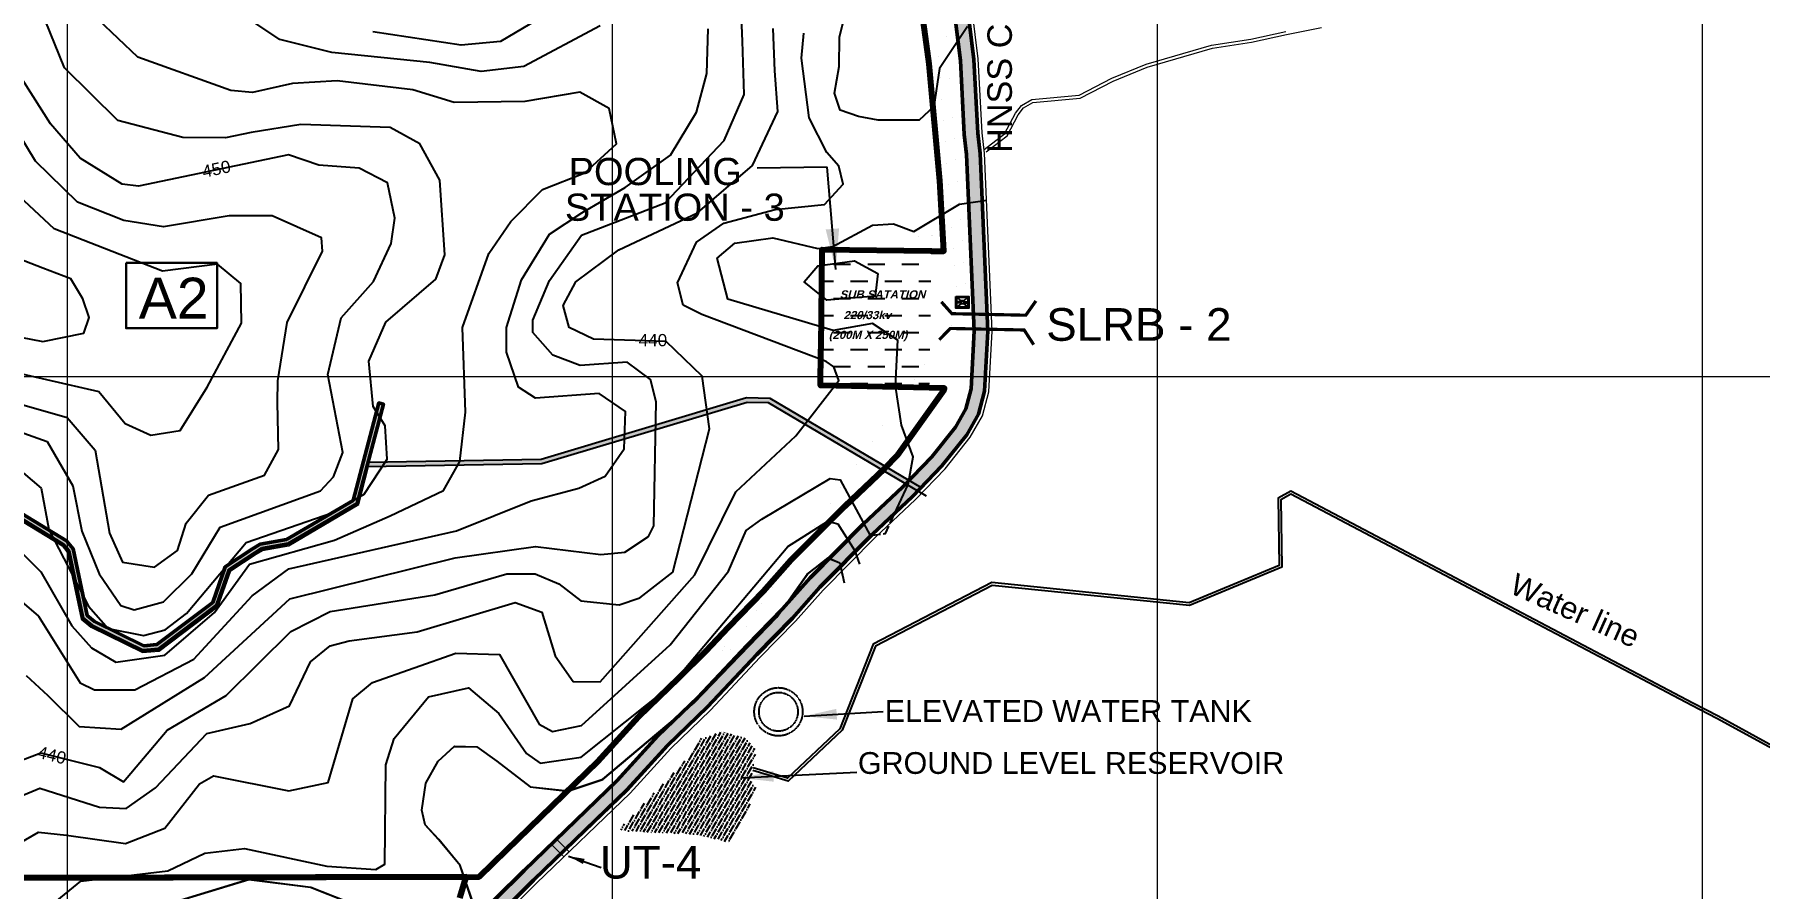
# Model space of a CAD drawing. Header units: metres. Extents: x 166708 to 226832, y 1503833 to 1555994.
# Drawn here: x 220940 to 224105, y 1549760 to 1551328 of the extents above; entities that cross this region are included whole.
import ezdxf

# ---------------------------------------------------------------- set-up
doc = ezdxf.new("R2010")
doc.units = ezdxf.units.M
doc.header["$MEASUREMENT"] = 0
doc.linetypes.add('HIDDEN', pattern=[0.375, 0.25, -0.125])
for name, color, linetype in [('10 M CONTOUR', 20, 'Continuous'), ('2 M CONTOUR', 33, 'Continuous'), ('AREA FOR SURVEY', 6, 'Continuous'), ('Bridges', 200, 'Continuous'), ('CART TRACK', 30, 'Continuous'), ('CONTEXT', 200, 'Continuous'), ('Details', 7, 'Continuous'), ('EXCAVATED CANAL', 160, 'Continuous'), ('FINAL STAGE -2 BOUNDARY', 1, 'Continuous'), ('GRID', 8, 'Continuous'), ('name power lines', 1, 'Continuous'), ('Schematic presentation CT', 6, 'Continuous'), ('UT & SP', 1, 'Continuous')]:
    doc.layers.add(name, color=color, linetype=linetype)
for name, color, linetype, lineweight in [('rcc', 6, 'Continuous', 30), ('Revised Grid', 7, 'Continuous', 0), ('STREAM', 140, 'Continuous', 0), ('UUL', 5, 'Continuous', 30)]:
    doc.layers.add(name, color=color, linetype=linetype, lineweight=lineweight)
doc.styles.add('ARIAL', font='arialbd.ttf')
doc.styles.get("Standard").update_dxf_attribs({"font": 'arial.ttf'})
doc.dimstyles.get("Standard").update_dxf_attribs({"dimtxt": 0.18, "dimasz": 0.18, "dimexe": 0.18, "dimexo": 0.0625, "dimgap": 0.09, "dimtad": 0, "dimtih": 1, "dimtoh": 1, "dimdec": 4, "dimzin": 0, "dimdsep": 46, "dimtxsty": 'Standard', "dimcen": 0.09, "dimadec": 0, "dimazin": 0, "dimtfac": 1, "dimtdec": 4, "dimtofl": 0, "dimtmove": 0, "dimatfit": 3, "dimfxl": 1, "dimtolj": 1, "dimtzin": 0, "dimarcsym": 0})

msp = doc.modelspace()

# ---------------------------------------------------------------- hatches: boundary and pattern name
at = {"layer": 'Details', "linetype": 'Continuous', "ltscale": 50}
h = msp.add_hatch(dxfattribs=at)
h.set_pattern_fill('DASH', color=0, scale=250)
h.paths.add_polyline_path([(222585.32964, 1550930.87158), (222582.06761, 1550680.89286), (222382.08464, 1550683.50248), (222385.34666, 1550933.4812)])
at = {"layer": 'EXCAVATED CANAL'}
h = msp.add_hatch(dxfattribs=at)
h.set_pattern_fill('DOTS', color=256, scale=50)
h.paths.add_polyline_path([(221704.53346, 1554781.37136), (221725.70384, 1554763.98381), (221771.63632, 1554658.70613), (221826.5205, 1554604.38028), (221890.0027, 1554543.27134), (221937.39261, 1554495.49094), (221948.88336, 1554474.24686), (221970.70035, 1554401.03253), (221985.36422, 1554342.00008), (221990.67451, 1554292.99485), (221921.92137, 1554210.31703), (221883.71268, 1554172.10833), (221834.54577, 1554146.23101), (221786.45775, 1554139.49869), (221712.91946, 1554113.07086), (221639.95666, 1554026.1593), (221578.56125, 1553948.63018), (221543.68301, 1553881.20668), (221550.23352, 1553816.85583), (221575.08402, 1553729.87906), (221619.59817, 1553599.508), (221627.39309, 1553553.51211), (221647.4646, 1553471.1133), (221685.09982, 1553402.20103), (221702.58807, 1553385.01121), (221718.17658, 1553368.43683), (221759.54112, 1553305.20912), (221793.27263, 1553269.05624), (221866.82555, 1553193.42523), (221898.3501, 1553155.13594), (221955.5714, 1553087.862), (222027.2249, 1553011.85571), (222080.10758, 1552952.93181), (222103.65979, 1552922.86369), (222162.47192, 1552843.17822), (222212.5312, 1552774.34678), (222285.03582, 1552689.83225), (222319.07404, 1552649.18557), (222332.53624, 1552622.75117), (222345.12992, 1552593.34391), (222359.04079, 1552555.95284), (222367.97902, 1552534.47426), (222389.40721, 1552422.69313), (222416.80526, 1552265.31843), (222446.73925, 1552199.63299), (222474.74174, 1552155.69345), (222526.81525, 1552085.86279), (222633.79562, 1551930.22278), (222664.87743, 1551866.33042), (222674.24542, 1551777.22657), (222665.14096, 1551717.80424), (222643.79382, 1551662.34148), (222612.91298, 1551577.50254), (222607.94722, 1551544.24774), (222608.40437, 1551495.05269), (222625.33605, 1551477.65892), (222626.82779, 1551470.81046), (222621.95526, 1551441.0158), (222622.57182, 1551410.80408), (222638.83936, 1551280.42277), (222646.08756, 1551144.82348), (222650.1895, 1551107.93587), (222664.30104, 1550783.80688), (222658.52527, 1550677.38006), (222648.65112, 1550640.61193), (222629.69541, 1550607.38419), (222586.28258, 1550552.55389), (222533.19927, 1550497.56055), (222459.60776, 1550428.20991), (222362.96761, 1550330.7003), (222312.29279, 1550273.46321), (222247.3296, 1550206.76979), (222156.90659, 1550110.96624), (222083.72082, 1550040.04653), (222009.13483, 1549958.36187), (221838.15016, 1549793.08798), (221733.27227, 1549688.8542), (221661.28159, 1549610.8484), (221593.31545, 1549539.56999), (221535.95942, 1549481.27421), (221507.78663, 1549440.54232), (221485.4895, 1549390.60671), (221459.00626, 1549318.15059), (221440.39851, 1549225.04977), (221427.01354, 1549141.9502), (221412.07609, 1549050.02033), (221410.31993, 1548979.32654), (221425.02995, 1548904.66383), (221445.03703, 1548833.81611), (221473.60683, 1548779.04371), (221521.07935, 1548733.39387), (221571.56598, 1548707.37358), (221659.57746, 1548674.19485), (221747.94002, 1548647.75868), (221835.20829, 1548619.33927), (221961.46603, 1548577.74813), (222075.26938, 1548543.61901), (222176.42545, 1548502.03121), (222306.01896, 1548445.2794), (222451.07475, 1548392.73951), (222529.20241, 1548380.92646), (222609.75369, 1548370.89025), (222662.71037, 1548354.02838), (222700.70937, 1548322.06838), (222774.39862, 1548250.31833), (222878.66911, 1548149.98709), (222941.71972, 1548088.3939), (222984.3082, 1548036.30151), (223007.86016, 1547997.90682), (223025.09814, 1547930.0577), (223034.22049, 1547840.83472), (223056.65084, 1547753.06049), (223115.22825, 1547655.92494), (223190.37534, 1547595.86988), (223348.77283, 1547525.45937), (223480.49762, 1547497.07067), (223485.76458, 1547521.50956), (223356.56614, 1547549.35379), (223203.46978, 1547617.40785), (223134.32806, 1547672.66362), (223079.96081, 1547762.81769), (223058.90194, 1547845.22508), (223049.78137, 1547934.43065), (223031.15549, 1548007.74256), (223004.73381, 1548050.81552), (222960.18963, 1548105.30004), (222896.0713, 1548167.93626), (222791.78603, 1548268.28172), (222717.49773, 1548340.61506), (222675.01312, 1548376.34779), (222615.13726, 1548395.41279), (222532.61725, 1548405.69429), (222457.26055, 1548417.08837), (222315.30005, 1548468.50713), (222186.19405, 1548525.04544), (222083.63349, 1548567.21067), (221968.96904, 1548601.59803), (221842.98989, 1548643.0974), (221755.39455, 1548671.62332), (221667.57938, 1548697.89572), (221581.73569, 1548730.25723), (221535.77681, 1548753.94397), (221493.88196, 1548794.23029), (221468.39534, 1548843.09178), (221449.36332, 1548910.48669), (221435.38059, 1548981.45795), (221437.02602, 1549047.69432), (221451.69268, 1549137.95762), (221465.0057, 1549220.61055), (221483.14546, 1549311.36984), (221508.6717, 1549381.20769), (221529.66797, 1549428.22996), (221555.29319, 1549465.2786), (221611.27344, 1549522.17606), (221679.51523, 1549593.74355), (221751.27813, 1549671.50253), (221855.65004, 1549775.23345), (222027.07057, 1549940.92864), (222101.66717, 1550022.62492), (222174.70463, 1550093.40091), (222265.37536, 1550189.46692), (222330.61643, 1550256.44563), (222381.21942, 1550313.60159), (222477.064, 1550410.30846), (222550.77558, 1550479.77226), (222605.12154, 1550536.07367), (222650.47162, 1550593.35071), (222671.96088, 1550631.01956), (222683.34704, 1550673.41789), (222689.33055, 1550783.67288), (222675.12927, 1551109.86324), (222671.01365, 1551146.87387), (222663.75651, 1551282.64037), (222647.54014, 1551412.61159), (222646.99673, 1551439.23868), (222652.26886, 1551471.47678), (222648.24056, 1551489.97034), (222633.31015, 1551505.30823), (222632.96448, 1551542.50703), (222637.26678, 1551571.3188), (222667.20759, 1551653.57521), (222689.44326, 1551711.34648), (222699.44586, 1551776.63068), (222689.28089, 1551873.31495), (222655.45803, 1551942.84189), (222547.14461, 1552100.42128), (222495.33133, 1552169.90296), (222468.76255, 1552211.59285), (222440.88461, 1552272.76659), (222414.00023, 1552427.19076), (222392.04795, 1552541.70588), (222382.30534, 1552565.11736), (222368.34968, 1552602.62883), (222355.1906, 1552633.35634), (222340.0634, 1552663.06014), (222304.10717, 1552705.99721), (222232.15917, 1552789.86292), (222182.63874, 1552857.95343), (222123.56179, 1552937.99772), (222099.27243, 1552969.00693), (222045.62595, 1553028.78188), (221974.20056, 1553104.54621), (221917.52298, 1553171.1809), (221885.46857, 1553210.11376), (221811.1625, 1553286.51997), (221779.38036, 1553320.73268), (221737.97311, 1553384.02568), (221720.53486, 1553402.5668), (221705.34705, 1553417.49542), (221671.07268, 1553480.25379), (221651.99181, 1553558.58579), (221644.00729, 1553605.70046), (221599.04396, 1553737.38706), (221574.97976, 1553821.61174), (221569.41156, 1553876.3126), (221599.74271, 1553934.94607), (221659.41172, 1554010.29512), (221727.7863, 1554091.74131), (221792.50621, 1554115.00002), (221842.36191, 1554121.97982), (221898.77069, 1554151.66866), (221940.48454, 1554193.3825), (222016.73049, 1554287.25096), (222010.31772, 1554346.4303), (221995.09948, 1554407.69445), (221972.36871, 1554483.9753), (221957.90436, 1554510.71696), (221907.74938, 1554561.28521), (221844.18323, 1554622.47496), (221792.87209, 1554673.26412), (221746.44907, 1554779.66613), (221717.34626, 1554803.5687), (221684.81022, 1554815.79317), (221656.39073, 1554822.18699), (221650.84071, 1554797.51807), (221677.55401, 1554791.5081)])
h = msp.add_hatch(dxfattribs=at)
h.set_pattern_fill('DOTS', color=256, scale=50)
h.paths.add_polyline_path([(222247.38607, 1550652.71097), (222286.4844, 1550652.0411), (222560.51804, 1550489.86527), (222566.70749, 1550496.27742), (222288.92635, 1550660.67106), (222246.18409, 1550661.40336), (221869.75422, 1550548.27233), (221551.89061, 1550542.80438), (221549.59876, 1550534.09315), (221871.10183, 1550539.62371)])
h = msp.add_hatch(dxfattribs=at)
h.set_pattern_fill('DOTS', color=256, scale=50)
h.paths.add_polyline_path([(221524.50586, 1550472.79396), (221402.2296, 1550400.90343), (221353.92281, 1550392.35707), (221339.94786, 1550383.89319), (221289.935, 1550350.91519), (221266.92917, 1550285.4589), (221164.00232, 1550207.79251), (221140.31339, 1550205.92405), (221049.92126, 1550250.14425), (221036.45006, 1550261.24372), (221010.62128, 1550383.81201), (220998.30351, 1550398.41285), (220879.04114, 1550471.25724), (220766.19492, 1550494.35262), (220731.93214, 1550493.24711), (220700.79394, 1550480.86369), (220676.41853, 1550411.31868), (220646.33867, 1550298.64575), (220615.08965, 1550265.32419), (220559.20196, 1550266.52499), (220507.25697, 1550319.64913), (220454.70833, 1550418.92213), (220399.29343, 1550422.26305), (220381.7284, 1550418.59802), (220281.25303, 1550197.67614), (220161.61659, 1550089.4974), (220082.95642, 1550021.5741), (220040.74348, 1549973.30821), (220046.76723, 1549879.49939), (220044.42461, 1549752.10215), (220045.44225, 1549707.89974), (220036.95258, 1549699.8702), (220022.47206, 1549691.96553), (219880.63596, 1549630.39582), (219640.4377, 1549534.49701), (219547.55868, 1549493.3378), (219529.85166, 1549469.129), (219511.28738, 1549370.86679), (219474.91462, 1549334.74933), (219359.81445, 1549270.71976), (219276.4413, 1549205.3629), (219149.33477, 1549141.24081), (219126.10355, 1549118.94875), (219085.60627, 1548993.34299), (219049.01413, 1548851.62169), (219039.60659, 1548834.13097), (219025.73602, 1548820.06475), (219000, 1548802.1864), (219000, 1548791.37797), (219031.47765, 1548813.24493), (219046.82115, 1548828.80487), (219057.3405, 1548848.36268), (219094.13541, 1548990.86927), (219133.86499, 1549114.09396), (219154.52078, 1549133.91471), (219281.22514, 1549197.83392), (219364.74068, 1549263.3024), (219480.3002, 1549327.5875), (219519.49807, 1549366.51025), (219538.20144, 1549465.50868), (219553.32331, 1549486.18309), (219643.88609, 1549526.31586), (219884.08849, 1549622.44233), (220026.28327, 1549684.16774), (220042.09373, 1549692.7984), (220054.19915, 1549704.24772), (220053.09697, 1549752.12224), (220055.44287, 1549879.69783), (220049.62546, 1549970.2933), (220089.083, 1550015.4087), (220167.35835, 1550082.9997), (220288.40151, 1550192.45044), (220387.80157, 1550411.00796), (220399.92921, 1550413.53845), (220449.32412, 1550410.56047), (220500.18063, 1550314.48417), (220555.47708, 1550257.93249), (220618.76916, 1550256.57261), (220654.15377, 1550294.30404), (220684.71038, 1550408.76279), (220707.66951, 1550474.26702), (220733.72728, 1550484.62999), (220765.4554, 1550485.65372), (220875.81633, 1550463.06698), (220992.58344, 1550391.74668), (221002.58704, 1550379.88893), (221028.59221, 1550256.48359), (221045.19489, 1550242.80396), (221138.6323, 1550197.094), (221167.20575, 1550199.34772), (221274.24122, 1550280.11438), (221297.14648, 1550345.28456), (221344.58193, 1550376.56303), (221357.02871, 1550384.10139), (221405.27787, 1550392.63755), (221531.9816, 1550467.13115), (221579.97378, 1550649.54726), (221571.5886, 1550651.75333)])
at = {"layer": 'Schematic presentation CT'}
h = msp.add_hatch(dxfattribs=at)
h.set_pattern_fill('ANSI36', color=150, scale=50, angle=15, style=0)
h.set_pattern_definition([(60, (33741.506, 43816), (0.056091226, 12.597152854), [15.625, -3.125, 0, -3.125])])
h.paths.add_polyline_path([(222260.00572, 1549989.5), (222264.00572, 1550015.5), (222242.50572, 1550038), (222201.50572, 1550048), (222162.50572, 1550035.5), (222130.00572, 1549990.5), (222012, 1549867.5), (222067, 1549863), (222152.50572, 1549859.5), (222215.00572, 1549844.5), (222250.5, 1549907.5), (222264.00572, 1549945.5), (222255.00572, 1549958)])
at = {"layer": 'STREAM'}
h = msp.add_hatch(dxfattribs=at)
h.set_pattern_fill('DOTS', color=256, scale=50)
h.paths.add_polyline_path([(221677.55401, 1554791.5081), (221704.53346, 1554781.37136), (221725.70384, 1554763.98381), (221771.63632, 1554658.70613), (221826.5205, 1554604.38028), (221890.0027, 1554543.27134), (221937.39261, 1554495.49094), (221948.88336, 1554474.24686), (221970.70035, 1554401.03253), (221985.36422, 1554342.00008), (221990.67451, 1554292.99485), (221921.92137, 1554210.31703), (221883.71268, 1554172.10833), (221834.54577, 1554146.23101), (221786.45775, 1554139.49869), (221712.91946, 1554113.07086), (221639.95666, 1554026.1593), (221578.56125, 1553948.63018), (221543.68301, 1553881.20668), (221550.23352, 1553816.85583), (221575.08402, 1553729.87906), (221619.59817, 1553599.508), (221627.39309, 1553553.51211), (221647.4646, 1553471.1133), (221685.09982, 1553402.20103), (221702.58807, 1553385.01121), (221718.17658, 1553368.43683), (221759.54112, 1553305.20912), (221793.27263, 1553269.05624), (221866.82555, 1553193.42523), (221898.3501, 1553155.13594), (221955.5714, 1553087.862), (222027.2249, 1553011.85571), (222080.10758, 1552952.93181), (222103.65979, 1552922.86369), (222162.47192, 1552843.17822), (222212.5312, 1552774.34678), (222285.03582, 1552689.83225), (222319.07404, 1552649.18557), (222332.53624, 1552622.75117), (222345.12992, 1552593.34391), (222359.04079, 1552555.95284), (222367.97902, 1552534.47426), (222389.40721, 1552422.69313), (222416.80526, 1552265.31843), (222446.73925, 1552199.63299), (222474.74174, 1552155.69345), (222526.81525, 1552085.86279), (222633.79562, 1551930.22278), (222664.87743, 1551866.33042), (222674.24542, 1551777.22657), (222665.14096, 1551717.80424), (222643.79382, 1551662.34148), (222612.91298, 1551577.50254), (222607.94722, 1551544.24774), (222608.40437, 1551495.05269), (222625.33605, 1551477.65892), (222626.82779, 1551470.81046), (222621.95526, 1551441.0158), (222622.57182, 1551410.80408), (222638.83936, 1551280.42277), (222646.08756, 1551144.82348), (222650.1895, 1551107.93587), (222664.30104, 1550783.80688), (222658.52527, 1550677.38006), (222648.65112, 1550640.61193), (222629.69541, 1550607.38419), (222586.28258, 1550552.55389), (222533.19927, 1550497.56055), (222459.60776, 1550428.20991), (222362.96761, 1550330.7003), (222312.29279, 1550273.46321), (222247.3296, 1550206.76979), (222156.90659, 1550110.96624), (222083.72082, 1550040.04653), (222009.13483, 1549958.36187), (221838.15016, 1549793.08798), (221733.27227, 1549688.8542), (221661.28159, 1549610.8484), (221593.31545, 1549539.56999), (221535.95942, 1549481.27421), (221507.78663, 1549440.54232), (221485.4895, 1549390.60671), (221459.00626, 1549318.15059), (221440.39851, 1549225.04977), (221427.01354, 1549141.9502), (221412.07609, 1549050.02033), (221410.31993, 1548979.32654), (221425.02995, 1548904.66383), (221445.03703, 1548833.81611), (221473.60683, 1548779.04371), (221521.07935, 1548733.39387), (221571.56598, 1548707.37358), (221659.57746, 1548674.19485), (221747.94002, 1548647.75868), (221835.20829, 1548619.33927), (221961.46603, 1548577.74813), (222075.26938, 1548543.61901), (222176.42545, 1548502.03121), (222306.01896, 1548445.2794), (222451.07475, 1548392.73951), (222529.20241, 1548380.92646), (222609.75369, 1548370.89025), (222662.71037, 1548354.02838), (222700.70937, 1548322.06838), (222774.39862, 1548250.31833), (222878.66911, 1548149.98709), (222941.71972, 1548088.3939), (222984.3082, 1548036.30151), (223007.86016, 1547997.90682), (223025.09814, 1547930.0577), (223034.22049, 1547840.83472), (223056.65084, 1547753.06049), (223115.22825, 1547655.92494), (223190.37534, 1547595.86988), (223348.77283, 1547525.45937), (223480.49762, 1547497.07067), (223485.76458, 1547521.50956), (223356.56614, 1547549.35379), (223203.46978, 1547617.40785), (223134.32806, 1547672.66362), (223079.96081, 1547762.81769), (223058.90194, 1547845.22508), (223049.78137, 1547934.43065), (223031.15549, 1548007.74256), (223004.73381, 1548050.81552), (222960.18963, 1548105.30004), (222896.0713, 1548167.93626), (222791.78603, 1548268.28172), (222717.49773, 1548340.61506), (222675.01312, 1548376.34779), (222615.13726, 1548395.41279), (222532.61725, 1548405.69429), (222457.26055, 1548417.08837), (222315.30005, 1548468.50713), (222186.19405, 1548525.04544), (222083.63349, 1548567.21067), (221968.96904, 1548601.59803), (221842.98989, 1548643.0974), (221755.39455, 1548671.62332), (221667.57938, 1548697.89572), (221581.73569, 1548730.25723), (221535.77681, 1548753.94397), (221493.88196, 1548794.23029), (221468.39534, 1548843.09178), (221449.36332, 1548910.48669), (221435.38059, 1548981.45795), (221437.02602, 1549047.69432), (221451.69268, 1549137.95762), (221465.0057, 1549220.61055), (221483.14546, 1549311.36984), (221508.6717, 1549381.20769), (221529.66797, 1549428.22996), (221555.29319, 1549465.2786), (221611.27344, 1549522.17606), (221679.51523, 1549593.74355), (221751.27813, 1549671.50253), (221855.65004, 1549775.23345), (222027.07057, 1549940.92864), (222101.66717, 1550022.62492), (222174.70463, 1550093.40091), (222265.37536, 1550189.46692), (222330.61643, 1550256.44563), (222381.21942, 1550313.60159), (222477.064, 1550410.30846), (222550.77558, 1550479.77226), (222605.12154, 1550536.07367), (222650.47162, 1550593.35071), (222671.96088, 1550631.01956), (222683.34704, 1550673.41789), (222689.33055, 1550783.67288), (222675.12927, 1551109.86324), (222671.01365, 1551146.87387), (222663.75651, 1551282.64037), (222647.54014, 1551412.61159), (222646.99673, 1551439.23868), (222652.26886, 1551471.47678), (222648.24056, 1551489.97034), (222633.31015, 1551505.30823), (222632.96448, 1551542.50703), (222637.26678, 1551571.3188), (222667.20759, 1551653.57521), (222689.44326, 1551711.34648), (222699.44586, 1551776.63068), (222689.28089, 1551873.31495), (222655.45803, 1551942.84189), (222547.14461, 1552100.42128), (222495.33133, 1552169.90296), (222468.76255, 1552211.59285), (222440.88461, 1552272.76659), (222414.00023, 1552427.19076), (222392.04795, 1552541.70588), (222382.30534, 1552565.11736), (222368.34968, 1552602.62883), (222355.1906, 1552633.35634), (222340.0634, 1552663.06014), (222304.10717, 1552705.99721), (222232.15917, 1552789.86292), (222182.63874, 1552857.95343), (222123.56179, 1552937.99772), (222099.27243, 1552969.00693), (222045.62595, 1553028.78188), (221974.20056, 1553104.54621), (221917.52298, 1553171.1809), (221885.46857, 1553210.11376), (221811.1625, 1553286.51997), (221779.38036, 1553320.73268), (221737.97311, 1553384.02568), (221720.53486, 1553402.5668), (221705.34705, 1553417.49542), (221671.07268, 1553480.25379), (221651.99181, 1553558.58579), (221644.00729, 1553605.70046), (221599.04396, 1553737.38706), (221574.97976, 1553821.61174), (221569.41156, 1553876.3126), (221599.74271, 1553934.94607), (221659.41172, 1554010.29512), (221727.7863, 1554091.74131), (221792.50621, 1554115.00002), (221842.36191, 1554121.97982), (221898.77069, 1554151.66866), (221940.48454, 1554193.3825), (222016.73049, 1554287.25096), (222010.31772, 1554346.4303), (221995.09948, 1554407.69445), (221972.36871, 1554483.9753), (221957.90436, 1554510.71696), (221907.74938, 1554561.28521), (221844.18323, 1554622.47496), (221792.87209, 1554673.26412), (221746.44907, 1554779.66613), (221717.34626, 1554803.5687), (221684.81022, 1554815.79317), (221656.39073, 1554822.18699), (221650.84071, 1554797.51807)])

# ---------------------------------------------------------------- linework, layer by layer
at = {"layer": '10 M CONTOUR', "color": 0}
for points in [[(220878.139, 1549980.742, 440), (220951.62, 1550008.852, 440), (221059.036, 1549982.221, 440), (221102.999, 1549956.119, 440), (221183.172, 1550050.828, 440), (221291.482, 1550114.484, 440), (221410.378, 1550232.022, 440), (221482.641, 1550268.417, 440), (221674.623, 1550299.202, 440), (221806.45463, 1550337.99281, 440), (221858.698, 1550337.99281, 440), (221901.793, 1550319.74994, 440), (221942.081, 1550288.201, 440), (222012.998, 1550281.092, 440), (222050.92, 1550293.995, 440), (222111.133, 1550340.846, 440), (222178.578, 1550604.061, 440), (222164.99435, 1550700.98188, 440), (222098.909, 1550764.748, 440), (221965.69986, 1550769.03453, 440), (221921.22708, 1550790.36481, 440), (221910.14692, 1550830.45726, 440), (221933.239, 1550874.215, 440), (222012.29903, 1550932.98795, 440), (222156.30925, 1551001.01304, 440), (222257.25344, 1551087.75077, 440), (222303.84439, 1551187.033, 440), (222298.18, 1551261.584, 440), (222295.042, 1551339.162, 440)], [(220806.174, 1550636.59, 450), (220962.993, 1550580.726, 450), (221010.392, 1550499.739, 450), (221026.455, 1550416.15, 450), (221058.677, 1550338.035, 450), (221098.237, 1550279.712, 450), (221122.552, 1550271.803, 450), (221176.799, 1550286.623, 450), (221228.544, 1550338.01, 450), (221280.501, 1550423.34, 450), (221464.463, 1550490.223, 450), (221488.734, 1550516.23, 450), (221505.433, 1550560.575, 450), (221477.985, 1550704.187, 450), (221502.78425, 1550808.09732, 450), (221562.04, 1550874.853, 450), (221594.41, 1550944.289, 450), (221600.782, 1550991.119, 450), (221587.431, 1551055.734, 450), (221535.495, 1551082.604, 450), (221461.353, 1551088.369, 450), (221405.621, 1551107.334, 450), (221130.658, 1551050.006, 450), (221100.635, 1551053.718, 450), (221023.729, 1551101.379, 450), (220969.21354, 1551164.43718, 450), (220901.31524, 1551271.10788, 450)]]:
    msp.add_polyline3d(points, dxfattribs=at)
at = {"layer": '2 M CONTOUR', "elevation": 436}
for points in [[(222652.097, 1551342.804), (222600.45383, 1551265.80318), (222590.14849, 1551195.97021), (222563.251, 1551171.06931), (222488.304, 1551170.884), (222451.96816, 1551177.69442), (222418.08566, 1551189.38767), (222407.87328, 1551220.30503), (222416.46381, 1551269.62564), (222416.84, 1551323.502), (222482.401, 1551590.553)], [(222510.17408, 1550431.08764), (222542.973, 1550501.804), (222552.043, 1550552.923), (222530.635, 1550610.756), (222519.719, 1550683.329), (222524.213, 1550767.132), (222477.66121, 1550797.74104), (222405.7, 1550784.707), (222211.853, 1550842.162), (222192.59844, 1550917.41239), (222224.97494, 1550945.10486), (222294.97957, 1550955.15677), (222377.078, 1550935.372), (222405.044, 1550938.775), (222477.912, 1550978.272), (222516.182, 1550980.299), (222553.719, 1550966.45), (222637.52, 1551016.906), (222687.39804, 1551024.24897)], [(220912.105, 1549843.392), (220947.265, 1549863.62568), (220998.72, 1549857.804), (221106.699, 1549842.315), (221179.065, 1549870.61), (221242.278, 1549952.447), (221268.508, 1549966.845), (221406.31069, 1549939.42838), (221478.799, 1549954.738), (221523.946, 1550108.266), (221560.131, 1550138.523), (221712.9, 1550192.266), (221793.35, 1550189.472), (221865.956, 1550061.625), (221890.124, 1550048.511), (221943.683, 1550059.09), (222106.287, 1550207.558), (222213.356, 1550342.632), (222245.865, 1550417.446), (222274.464, 1550438.271), (222399.777, 1550512.956), (222418.188, 1550510.59), (222473.07, 1550408.384), (222492.12132, 1550410.84973)], [(222497.49416, 1550411.54512), (222501.341, 1550412.043), (222507.6564, 1550425.65937)]]:
    msp.add_lwpolyline(points, dxfattribs=at)
at = {"layer": '2 M CONTOUR'}
for points in [[(220924.20199, 1550150.88557, 442), (220964.47779, 1550114.449, 442), (221022.007, 1550057.327, 442), (221099.034, 1550052.565, 442), (221251.888, 1550147.772, 442), (221408.289, 1550291.856, 442), (221711.772, 1550367.367, 442), (221859.13235, 1550387.75609, 442), (221979.329, 1550373.291, 442), (222023.199, 1550377.706, 442), (222066.295, 1550406.172, 442), (222076.345, 1550426.19, 442), (222080.519, 1550653.597, 442), (222070.25, 1550694.681, 442), (222027.628, 1550726.401, 442), (221941.15, 1550720.131, 442), (221890.953, 1550739.627, 442), (221854.117, 1550781.293, 442), (221854.162, 1550803.481, 442), (221884.586, 1550876.577, 442), (221943.858, 1550959.997, 442), (222096.953, 1551019.421, 442), (222205.2482, 1551133.67826, 442), (222242.24142, 1551217.89198, 442), (222238.885, 1551316.246, 442), (222233.117, 1551461.658, 442)], [(221956.403, 1551411.663, 442), (221794.773, 1551315.157, 442), (221722.789, 1551308.841, 442), (221560.689, 1551333.002, 442)], [(220868.655, 1550565.533, 448), (220951.877, 1550494.913, 448), (220966.186, 1550418.995, 448), (221038.751, 1550278.689, 448), (221074.994, 1550237.689, 448), (221140.054, 1550224.32, 448), (221179.425, 1550235.283, 448), (221218.92, 1550265.07, 448), (221328.364, 1550395.344, 448), (221487.537, 1550450.656, 448), (221544.66, 1550484.059, 448), (221587.2103, 1550548.39317, 448), (221583.29562, 1550609.79857, 448), (221561.198, 1550644.901, 448), (221553.414, 1550728.416, 448), (221584.726, 1550799.894, 448), (221676.186, 1550879.124, 448), (221692.89, 1550923.578, 448), (221683.41988, 1551060.70196, 448), (221646.73496, 1551127.6881, 448), (221592.58953, 1551157.66055, 448), (221428.68985, 1551162.7778, 448), (221337.215, 1551148.342, 448), (221290.358, 1551138.834, 448), (221212.248, 1551138.992, 448), (221092.499, 1551170.291, 448), (220994.76428, 1551267.30295, 448), (220959.176, 1551354.595, 448)], [(220876.445, 1550416.612, 446), (220951.43, 1550341.582, 446), (221008.098, 1550242.126, 446), (221044.544, 1550201.945, 446), (221088.785, 1550175.682, 446), (221179.215, 1550188.549, 446), (221270.394, 1550267.001, 446), (221334.225, 1550355.842, 446), (221490.55, 1550399.624, 446), (221592.464, 1550444.322, 446), (221690.32393, 1550491.16587, 446), (221720.58221, 1550544.05744, 446), (221730.67853, 1550634.54463, 446), (221725.487, 1550790.38, 446), (221773.692, 1550925.943, 446), (221813.67379, 1550984.97031, 446), (221871.81859, 1551043.88055, 446), (221949.498, 1551074.278, 446), (222007.80584, 1551127.63709, 446), (221994.09007, 1551192.68321, 446), (221940.758, 1551222.26943, 446), (221839.41443, 1551205.35823, 446), (221710.171, 1551203.153, 446), (221634.18498, 1551226.85092, 446), (221495.13, 1551242.959, 446), (221413.12647, 1551238.41643, 446), (221339.767, 1551221.532, 446), (221299.841, 1551225.153, 446), (221129.702, 1551286.867, 446), (221057.46795, 1551355.02633, 446)], [(221977.703, 1551344.215, 444), (221837.7834, 1551269.30313, 444), (221759.69251, 1551260.35454, 444), (221665.416, 1551276.743, 444), (221485.182, 1551295.187, 444), (221390.227, 1551319.212, 444), (221300.865, 1551378.326, 444)], [(220877.628, 1550319.888, 444), (220946.967, 1550260.075, 444), (221023.576, 1550137.761, 444), (221049.7, 1550124.841, 444), (221123.714, 1550124.548, 444), (221231.962, 1550180.894, 444), (221339.432, 1550297.381, 444), (221406.497, 1550347.215, 444), (221714.152, 1550416.697, 444), (221851.19644, 1550471.76179, 444), (221938.96526, 1550495.37057, 444), (221987.32947, 1550517.1515, 444), (222022.074, 1550567.276, 444), (222024.32855, 1550636.10565, 444), (221976.036, 1550669.203, 444), (221859.398, 1550660.65, 444), (221828.268, 1550680.601, 444), (221806.154, 1550744.921, 444), (221805.847, 1550789.967, 444), (221833.509, 1550877.861, 444), (221884.867, 1550961.432, 444), (221944.311, 1551000.755, 444), (222023.47948, 1551047.58815, 444), (222107.20197, 1551106.41, 444), (222154.56133, 1551185.638, 444), (222173.624, 1551256.682, 444), (222176.309, 1551338.925, 444)], [(220883.739, 1549916.891, 438), (220949.483, 1549944.14059, 438), (221059.337, 1549909.216, 438), (221107.98, 1549906.734, 438), (221161.747, 1549944.811, 438), (221256, 1550044.89, 438), (221335.296, 1550063.111, 438), (221408.017, 1550095.666, 438), (221446.199, 1550176.475, 438), (221482.612, 1550205.663, 438), (221517.048, 1550214.745, 438), (221641.983, 1550231.25, 438), (221821.925, 1550285.171, 438), (221870.796, 1550267.172, 438), (221895.512, 1550187.1928, 438), (221928.44358, 1550139.99287, 438), (221977.95269, 1550139.71912, 438), (222151.735, 1550335.781, 438), (222226.657, 1550488.67, 438), (222337.068, 1550591.064, 438), (222415.835, 1550693.173, 438), (222406.95606, 1550718.171, 438), (222392.351, 1550727.957, 438), (222164.358, 1550813.901, 438), (222130.224, 1550831.396, 438), (222119.827, 1550872.15, 438), (222154.463, 1550946.865, 438), (222204.828, 1550981.853, 438), (222298.86, 1551006.786, 438), (222389.34333, 1551016.13981, 438), (222423.58285, 1551053.32311, 438), (222416.13949, 1551086.233, 438), (222393.817, 1551111.75, 438), (222361.43238, 1551175.24501, 438), (222347.212, 1551285.093, 438), (222351.517, 1551330.653, 438)], [(220725.985, 1550703.468, 452), (220999.526, 1550625.08, 452), (221051.194, 1550564.777, 452), (221077.41, 1550412.298, 452), (221101.044, 1550359.33, 452), (221160.046, 1550350.01793, 452), (221202.00469, 1550380.5464, 452), (221218.177, 1550430.973, 452), (221259.26257, 1550482.51259, 452), (221361.711, 1550519.179, 452), (221387.63107, 1550566.37, 452), (221385.963, 1550652.512, 452), (221386.282, 1550692.078, 452), (221403.434, 1550799.339, 452), (221468.225, 1550930.161, 452), (221466.666, 1550955.028, 452), (221375.744, 1550995.412, 452), (221296.78, 1550995.053, 452), (221176.614, 1550975.088, 452), (221103.436, 1550986.524, 452), (221018.802, 1551020.528, 452), (220941.531, 1551095.539, 452), (220894.186, 1551174.574, 452)], [(220865.441, 1550716.795, 454), (221057.944, 1550672.459, 454), (221106.328, 1550614.003, 454), (221153.47047, 1550592.78355, 454), (221207.37132, 1550601.13886, 454), (221256.482, 1550680.374, 454), (221319.428, 1550797.912, 454), (221318.30119, 1550871.27843, 454), (221275.72947, 1550906.53012, 454), (221174.391, 1550893.603, 454), (220975.974, 1550971.247, 454), (220893.727, 1551048.127, 454)], [(220872.78715, 1550780.25121, 456), (220954.992, 1550764.472, 456), (221030.545, 1550779.553, 456), (221040.32123, 1550808.63867, 456), (221028.51, 1550842.949, 456), (221006.7317, 1550879.33823, 456), (220954.77069, 1550899.37527, 456), (220900.07491, 1550920.3231, 456)], [(222487.15817, 1550889.60287, 434), (222482.30107, 1550847.73349, 434), (222393.7808, 1550840.36361, 434), (222351.983, 1550874.23, 434), (222377.01561, 1550903.34261, 434), (222444.74702, 1550912.72246, 434), (222487.15817, 1550889.60287, 434)], [(220919.424, 1549654.294, 434), (220974.48, 1549732.139, 434), (221024.607, 1549773.329, 434), (221184.705, 1549792.665, 434), (221252.582, 1549824.683, 434), (221325.224, 1549833.21, 434), (221476.548, 1549800.988, 434), (221565.987, 1549794.81, 434), (221582.645, 1549804.423, 434), (221584.516, 1549987.08, 434), (221600.004, 1550035.521, 434), (221662.592, 1550111.902, 434), (221736.43, 1550128.592, 434), (221792.013, 1550081.348, 434), (221842.702, 1550008.028, 434), (221867.555, 1549990.325, 434), (221942.697, 1550001.346, 434), (222105.687, 1550131.066, 434), (222322.443, 1550388.18, 434), (222395.595, 1550434.428, 434), (222414.226, 1550429.384, 434), (222444.881, 1550381.235, 434), (222453.88036, 1550355.83332, 434)], [(221749.265, 1549719.263, 432), (221720.88536, 1549802.1887, 432), (221681.35, 1549849.664, 432), (221656.655, 1549876.757, 432), (221650.726, 1549903.685, 432), (221657.758, 1549953.392, 432), (221680.50567, 1549993.95551, 432), (221710.21023, 1550020.96538, 432), (221751.27657, 1550020.00746, 432), (221788.234, 1549993.877, 432), (221849.45491, 1549946.66148, 432), (221918.538, 1549938.92, 432), (221982.597, 1549960.367, 432), (222150.351, 1550101.217, 432), (222301.788, 1550258.056, 432), (222357.917, 1550337.058, 432), (222396.119, 1550366.862, 432), (222417.592, 1550357.895, 432), (222422.70726, 1550333.87355, 432)], [(221749.40469, 1549719.39932, -1037.86579), (221721.02506, 1549802.32502, -1037.86579), (221681.48969, 1549849.80032, -1037.86579), (221656.79469, 1549876.89332, -1037.86579), (221650.86569, 1549903.82132, -1037.86579), (221657.89769, 1549953.52832, -1037.86579), (221680.64537, 1549994.09183, -1037.86579), (221710.34992, 1550021.1017, -1037.86579), (221751.41626, 1550020.14378, -1037.86579), (221788.37369, 1549994.01332, -1037.86579), (221849.5946, 1549946.7978, -1037.86579), (221918.67769, 1549939.05632, -1037.86579), (221982.73669, 1549960.50332, -1037.86579), (222150.49069, 1550101.35332, -1037.86579), (222301.92769, 1550258.19232, -1037.86579), (222358.05669, 1550337.19432, -1037.86579), (222396.25869, 1550366.99832, -1037.86579), (222417.73169, 1550358.03132, -1037.86579), (222425.50711, 1550321.51767, -1037.86579)], [(221066.722, 1549695.849, 432), (221333.202, 1549776.795, 432), (221446.501, 1549762.513, 432), (221640.596, 1549685.544, 432)], [(221066.86169, 1549695.98532, -1037.86579), (221333.34169, 1549776.93132, -1037.86579), (221446.64069, 1549762.64932, -1037.86579), (221640.73569, 1549685.68032, -1037.86579)]]:
    msp.add_polyline3d(points, dxfattribs=at)
at = {"layer": 'Bridges', "color": 0, "const_width": 5.85937}
for points in [[(222604.00462, 1550837.28965), (222623.36156, 1550815.60422), (222758.97338, 1550812.77661), (222777.54634, 1550839.04051)], [(222600.11898, 1550767.62321), (222620.36301, 1550788.48293), (222755.97484, 1550785.65533), (222773.43688, 1550758.64008)]]:
    msp.add_lwpolyline(points, dxfattribs=at)
at = {"layer": 'CART TRACK', "linetype": 'Continuous', "lineweight": 0, "ltscale": 50}
for points in [[(221752.71859, 1549670.1144), (221857.05003, 1549773.80509), (222028.50542, 1549939.53398), (222103.10288, 1550021.23119), (222176.12847, 1550091.99568), (222266.81902, 1550188.08269), (222332.08233, 1550255.08422), (222382.67956, 1550312.23369), (222478.4605, 1550408.87635), (222552.18169, 1550478.34919), (222606.62865, 1550534.75525), (222652.13371, 1550592.22803), (222673.82566, 1550630.25217), (222685.33278, 1550673.10092), (222691.33292, 1550783.66216), (222677.12446, 1551110.01743), (222673.00774, 1551147.03791), (222665.74988, 1551282.81778), (222649.5376, 1551412.7562)], [(221752.71859, 1549670.1144), (221857.05003, 1549773.80509), (222028.50542, 1549939.53398), (222103.10288, 1550021.23119), (222176.12847, 1550091.99568), (222266.81902, 1550188.08269), (222332.08233, 1550255.08422), (222382.67956, 1550312.23369), (222478.4605, 1550408.87635), (222552.18169, 1550478.34919), (222606.62865, 1550534.75525), (222652.13371, 1550592.22803), (222673.82566, 1550630.25217), (222685.33278, 1550673.10092), (222691.33292, 1550783.66216), (222677.12446, 1551110.01743), (222673.00774, 1551147.03791), (222665.74988, 1551282.81778), (222649.5376, 1551412.7562)], [(221757.04, 1549665.95), (221861.25, 1549769.52), (222032.81, 1549935.35), (222107.41, 1550017.05), (222180.4, 1550087.78), (222271.15, 1550183.93), (222336.48, 1550251), (222387.06, 1550308.13), (222482.65, 1550404.58), (222556.4, 1550474.08), (222611.15, 1550530.8), (222657.12, 1550588.86), (222679.42, 1550627.95), (222691.29, 1550672.15), (222697.34, 1550783.63), (222683.11, 1551110.48), (222678.99, 1551147.53), (222671.73, 1551283.35), (222655.53, 1551413.19)], [(221757.04, 1549665.95), (221861.25, 1549769.52), (222032.81, 1549935.35), (222107.41, 1550017.05), (222180.4, 1550087.78), (222271.15, 1550183.93), (222336.48, 1550251), (222387.06, 1550308.13), (222482.65, 1550404.58), (222556.4, 1550474.08), (222611.15, 1550530.8), (222657.12, 1550588.86), (222679.42, 1550627.95), (222691.29, 1550672.15), (222697.34, 1550783.63), (222683.11, 1551110.48), (222678.99, 1551147.53), (222671.73, 1551283.35), (222655.53, 1551413.19)], [(222682.34999, 1551117.31451), (222720, 1551146), (222740, 1551184), (222751, 1551198), (222770, 1551209), (222857, 1551217), (222917, 1551248), (222980, 1551274), (223100, 1551309), (223172, 1551320), (223236, 1551334)], [(222685.98624, 1551112.54191), (222724.69158, 1551142.03146), (222745.05522, 1551180.72238), (222755.00493, 1551193.38565), (222771.86386, 1551203.14608), (222858.71458, 1551211.13235), (222919.52614, 1551242.55165), (222981.99022, 1551268.33048), (223101.29874, 1551303.1288), (223173.09528, 1551314.09772), (223237.23834, 1551328.12901), (223301.75923, 1551341.23482)]]:
    msp.add_lwpolyline(points, dxfattribs=at)
at = {"layer": 'CART TRACK', "linetype": 'Continuous', "lineweight": 0, "ltscale": 50, "elevation": 1153.19383}
msp.add_lwpolyline([(220874.54152, 1550459.82927), (220990.32222, 1550389.11146), (220999.411, 1550378.33809), (221025.4859, 1550254.60185), (221043.32649, 1550239.90226), (221137.96775, 1550193.60337), (221168.4721, 1550196.00939), (221277.13176, 1550278.00163), (221299.99727, 1550343.0587), (221346.41384, 1550373.66533), (221358.25651, 1550380.83781), (221406.48288, 1550389.36994), (221534.93686, 1550464.89257), (221552.39892, 1550531.93068)], dxfattribs=at)
msp.add_lwpolyline([(220874.54152, 1550459.82927), (220990.32222, 1550389.11146), (220999.411, 1550378.33809), (221025.4859, 1550254.60185), (221043.32649, 1550239.90226), (221137.96775, 1550193.60337), (221168.4721, 1550196.00939), (221277.13176, 1550278.00163), (221299.99727, 1550343.0587), (221346.41384, 1550373.66533), (221358.25651, 1550380.83781), (221406.48288, 1550389.36994), (221534.93686, 1550464.89257), (221552.39892, 1550531.93068)], dxfattribs=at)
at = {"layer": 'EXCAVATED CANAL', "linetype": 'Continuous', "lineweight": 50}
for points in [[(222622.57182, 1551410.80408), (222638.83936, 1551280.42277), (222646.08756, 1551144.82348), (222650.1895, 1551107.93587), (222664.30104, 1550783.80688), (222658.52527, 1550677.38006), (222648.65112, 1550640.61193), (222629.69541, 1550607.38419), (222586.28258, 1550552.55389), (222533.19927, 1550497.56055), (222459.60776, 1550428.20991), (222362.96761, 1550330.7003), (222312.29279, 1550273.46321), (222247.3296, 1550206.76979), (222156.90659, 1550110.96624), (222083.72082, 1550040.04653), (222009.13483, 1549958.36187), (221838.15016, 1549793.08798), (221733.27227, 1549688.8542)], [(221751.27813, 1549671.50253), (221855.65004, 1549775.23345), (222027.07057, 1549940.92864), (222101.66717, 1550022.62492), (222174.70463, 1550093.40091), (222265.37536, 1550189.46692), (222330.61643, 1550256.44563), (222381.21942, 1550313.60159), (222477.064, 1550410.30846), (222550.77558, 1550479.77226), (222605.12154, 1550536.07367), (222650.47162, 1550593.35071), (222671.96088, 1550631.01956), (222683.34704, 1550673.41789), (222689.33055, 1550783.67288), (222675.12927, 1551109.86324), (222671.01365, 1551146.87387), (222663.75651, 1551282.64037), (222647.54014, 1551412.61159)]]:
    msp.add_lwpolyline(points, dxfattribs=at)
at = {"layer": 'EXCAVATED CANAL', "linetype": 'Continuous', "elevation": 1153.19383}
msp.add_lwpolyline([(222576.45936, 1550480.43104), (222286.4844, 1550652.0411), (222247.38607, 1550652.71097), (221871.10183, 1550539.62371), (221549.59876, 1550534.09315), (221551.89061, 1550542.80438), (221869.75422, 1550548.27233), (222246.18409, 1550661.40336), (222288.92635, 1550660.67106), (222566.70749, 1550496.27742)], dxfattribs=at)
at = {"layer": 'EXCAVATED CANAL', "linetype": 'Continuous', "lineweight": 50, "elevation": 1153.19383}
msp.add_lwpolyline([(220879.04114, 1550471.25724), (220998.30351, 1550398.41285), (221010.62128, 1550383.81201), (221036.45006, 1550261.24372), (221049.92126, 1550250.14425), (221140.31339, 1550205.92405), (221164.00232, 1550207.79251), (221266.92917, 1550285.4589), (221289.935, 1550350.91519), (221339.94786, 1550383.89319), (221353.92281, 1550392.35707), (221402.2296, 1550400.90343), (221524.50586, 1550472.79396), (221571.5886, 1550651.75333), (221579.97378, 1550649.54726), (221531.9816, 1550467.13115), (221405.27787, 1550392.63755), (221357.02871, 1550384.10139), (221344.58193, 1550376.56303), (221297.14648, 1550345.28456), (221274.24122, 1550280.11438), (221167.20575, 1550199.34772), (221138.6323, 1550197.094), (221045.19489, 1550242.80396), (221028.59221, 1550256.48359), (221002.58704, 1550379.88893), (220992.58344, 1550391.74668), (220875.81633, 1550463.06698)], dxfattribs=at)
at = {"layer": 'EXCAVATED CANAL', "linetype": 'Continuous'}
for points in [[(224672.94947, 1550467.70389), (224156.00572, 1550001.5), (224027.00572, 1550072), (223981.00572, 1550096), (223245.50572, 1550484), (223227.00572, 1550474), (223229.00572, 1550350), (223059.50572, 1550279.5), (222697.50572, 1550316.5), (222483.00572, 1550205), (222422.00572, 1550050.5), (222323.00572, 1549957), (222257.9252, 1549976.39268)], [(224670.01313, 1550471.78875), (224155.29111, 1550007.58852), (224029.36127, 1550076.41064), (223983.32862, 1550100.42767), (223245.47704, 1550489.66821), (223221.95741, 1550476.9549), (223223.95164, 1550353.31311), (223058.75457, 1550284.60282), (222696.52646, 1550321.62614), (222479.0414, 1550208.57446), (222417.76369, 1550053.37109), (222321.66947, 1549962.61544), (222258.71593, 1549981.37432)]]:
    msp.add_lwpolyline(points, dxfattribs=at)
at = {"layer": 'FINAL STAGE -2 BOUNDARY', "lineweight": 80}
for points in [[(222383.14255, 1550754.00466), (222385.48636, 1550933.61752), (222585.46933, 1550931.0079), (222585.46406, 1550930.60552), (222608.44024, 1550930.25946), (222601.13722, 1551059.32664), (222581.91251, 1551274.56999), (222556.95052, 1551455.00833), (222547.61297, 1551522.50509), (222566.46706, 1551595.95741), (222588.02818, 1551656.42507), (222585.06039, 1551663.34098), (220056.23902, 1551660.96054), (219934.78115, 1551475.6331), (219822.30188, 1551527.72382), (219713.82266, 1551370.10631), (219660.79993, 1551294.63892), (219631.11709, 1551127.54621), (219611.36794, 1550963.1974), (219613.73505, 1550943.57247), (219635.28215, 1550808.00956), (219625.41351, 1550756.18853), (219623.61907, 1550746.76578)], [(220070.82236, 1549777.93684), (221755.89592, 1549781.65525), (221806.1, 1549830.18255), (221973.40306, 1549993.36467), (222047.96782, 1550075.02608), (222121.45021, 1550146.23322), (222171.77451, 1550195.90978), (222213.18236, 1550239.78157), (222277.61756, 1550305.93294), (222328.42885, 1550363.32418), (222426.58059, 1550462.35897), (222499.94398, 1550531.49464), (222523.54154, 1550555.94127), (222608.97611, 1550675.63287), (222609.80517, 1550678.72002), (222382.22433, 1550683.6388), (222383.04932, 1550746.86032), (222383.14255, 1550754.00466)], [(221720.10912, 1549742.73856), (221731.69363, 1549781.60184), (220070.82236, 1549777.93684)]]:
    msp.add_lwpolyline(points, dxfattribs=at)
at = {"layer": 'FINAL STAGE -2 BOUNDARY', "color": 0, "lineweight": 30}
msp.add_lwpolyline([(221108.00001, 1550908.72964), (221275.00001, 1550908.72964), (221275.00001, 1550788.72964), (221108.00001, 1550788.72964)], close=True, dxfattribs=at)
at = {"layer": 'GRID', "linetype": 'Continuous', "lineweight": 0}
for p, q in [((221000, 1555700), (221000, 1546975.58718)), ((222000, 1555700), (222000, 1546975.58718)), ((223000, 1555700), (223000, 1546975.58718)), ((224000, 1554102), (224000, 1546975.58718))]:
    msp.add_line(p, q, dxfattribs=at)
at = {"layer": 'rcc', "color": 2, "lineweight": -2, "const_width": 0.009}
for points in [[(221953.27746, 1554311.76171), (221597.64819, 1554021.47443), (221609.70456, 1553498.69328), (221960.62195, 1553041.90911), (222348.08318, 1552462.5074), (222624.74902, 1551880.26689), (222590.36004, 1551395.38435), (222634.00572, 1550836.5)], [(222651.00572, 1550836.5), (222607.12874, 1551398.17913), (222640.15625, 1551887.4514), (222364.50392, 1552466.90733), (221973.64471, 1553052.8365), (221626.1253, 1553503.0932), (221611.57378, 1554011.72363), (221970.21277, 1554313.24336)], [(221428.18123, 1548848.53645), (221614.68691, 1549593.13829), (222211.1038, 1550190.15193), (222651.00572, 1550836.5)]]:
    msp.add_lwpolyline(points, dxfattribs=at)
at = {"layer": 'rcc', "color": 242, "lineweight": -2, "const_width": 0.009}
msp.add_lwpolyline([(221428.18123, 1548848.53645), (221614.68691, 1549593.13829), (222211.1038, 1550190.15193), (222651.00572, 1550836.5)], dxfattribs=at)
at = {"layer": 'rcc', "color": 4, "lineweight": 30, "const_width": 0.009}
for points in [[(222634.00572, 1550836.5), (222640.00572, 1550836.5)], [(222634.00572, 1550836.5), (222640.00572, 1550836.5)], [(222645.00572, 1550836.5), (222651.00572, 1550836.5)], [(222645.00572, 1550836.5), (222651.00572, 1550836.5)]]:
    msp.add_lwpolyline(points, dxfattribs=at)
at = {"layer": 'rcc', "color": 4, "lineweight": -2}
msp.add_lwpolyline([(222640.00572, 1550834), (222645.00572, 1550834), (222645.00572, 1550839), (222640.00572, 1550839)], close=True, dxfattribs=at)
msp.add_lwpolyline([(222640.00572, 1550834), (222645.00572, 1550834), (222645.00572, 1550839), (222640.00572, 1550839)], close=True, dxfattribs=at)
at = {"layer": 'rcc', "color": 4, "lineweight": -2, "const_width": 0.009}
for points in [[(222205.54711, 1550209.73185), (222219.35663, 1550195.26474), (222204.88952, 1550181.45522), (222191.08, 1550195.92233), (222205.54711, 1550209.73185)], [(222205.54711, 1550209.73185), (222219.35663, 1550195.26474), (222204.88952, 1550181.45522), (222191.08, 1550195.92233), (222205.54711, 1550209.73185)], [(222201.70018, 1550196.38265), (222191.08, 1550195.92233)], [(222201.70018, 1550196.38265), (222191.08, 1550195.92233)], [(222199.36571, 1550202.44897), (222203.50857, 1550198.10884)], [(222199.36571, 1550202.44897), (222203.50857, 1550198.10884)], [(222205.15256, 1550192.76587), (222204.88952, 1550181.45522)], [(222205.15256, 1550192.76587), (222204.88952, 1550181.45522)], [(222205.31696, 1550199.83503), (222205.54711, 1550209.73185)], [(222205.31696, 1550199.83503), (222205.54711, 1550209.73185)], [(222206.96095, 1550194.49206), (222211.1038, 1550190.15193)], [(222206.96095, 1550194.49206), (222211.1038, 1550190.15193)], [(222208.76933, 1550196.21825), (222219.35663, 1550195.26474)], [(222208.76933, 1550196.21825), (222219.35663, 1550195.26474)]]:
    msp.add_lwpolyline(points, dxfattribs=at)
msp.add_lwpolyline([(222201.70018, 1550196.38265), (222205.15256, 1550192.76587), (222208.76933, 1550196.21825), (222205.31696, 1550199.83503)], close=True, dxfattribs=at)
msp.add_lwpolyline([(222201.70018, 1550196.38265), (222205.15256, 1550192.76587), (222208.76933, 1550196.21825), (222205.31696, 1550199.83503)], close=True, dxfattribs=at)
at = {"layer": 'Revised Grid', "color": 252, "linetype": 'Continuous'}
for p, q in [((221000, 1555700), (221000, 1546975.58718)), ((222000, 1555700), (222000, 1546975.58718)), ((223000, 1555700), (223000, 1546975.58718)), ((224000, 1555700), (224000, 1546975.58718)), ((219000, 1550700), (226560, 1550700))]:
    msp.add_line(p, q, dxfattribs=at)
at = {"layer": 'Schematic presentation CT', "color": 4}
for p, q in [((222640.00572, 1550839), (222632.5431, 1550845.64053)), ((222644.97247, 1550839), (222652.4351, 1550845.64053)), ((222640.00572, 1550837.3918), (222632.5431, 1550837.3918)), ((222640.00572, 1550836.48348), (222632.5431, 1550836.48348)), ((222640.00572, 1550835.57516), (222632.5431, 1550835.57516)), ((222640.00572, 1550833.96697), (222632.5431, 1550827.32644)), ((222644.97247, 1550837.3918), (222652.4351, 1550837.3918)), ((222644.97247, 1550836.48348), (222652.4351, 1550836.48348)), ((222644.97247, 1550835.57516), (222652.4351, 1550835.57516)), ((222644.97247, 1550833.96697), (222652.4351, 1550827.32644))]:
    msp.add_line(p, q, dxfattribs=at)
for points in [[(222630.73244, 1550847.45119), (222654.24576, 1550847.45119), (222654.24576, 1550825.51578), (222630.73244, 1550825.51578)], [(222632.5431, 1550845.64053), (222652.4351, 1550845.64053), (222652.4351, 1550827.32644), (222632.5431, 1550827.32644)], [(222640.00572, 1550839), (222644.97247, 1550839), (222644.97247, 1550833.96697), (222640.00572, 1550833.96697)]]:
    msp.add_lwpolyline(points, close=True, dxfattribs=at)
at = {"layer": 'Schematic presentation CT', "color": 150, "const_width": 0.009}
msp.add_lwpolyline([(222260.00572, 1549989.5), (222264.00572, 1550015.5), (222242.50572, 1550038), (222201.50572, 1550048), (222162.50572, 1550035.5), (222130.00572, 1549990.5), (222012, 1549867.5), (222067, 1549863), (222152.50572, 1549859.5), (222215.00572, 1549844.5), (222250.5, 1549907.5), (222264.00572, 1549945.5), (222255.00572, 1549958), (222260.00572, 1549989.5)], dxfattribs=at)
at = {"layer": 'Schematic presentation CT', "color": 0, "linetype": 'HIDDEN'}
for radius in [44.32268, 35.65459]:
    msp.add_circle((222305.00572, 1550084.5), radius, dxfattribs=at)
at = {"layer": 'STREAM'}
for points in [[(222622.57182, 1551410.80408), (222638.83936, 1551280.42277), (222646.08756, 1551144.82348), (222650.1895, 1551107.93587), (222664.30104, 1550783.80688), (222658.52527, 1550677.38006), (222648.65112, 1550640.61193), (222629.69541, 1550607.38419), (222586.28258, 1550552.55389), (222533.19927, 1550497.56055), (222459.60776, 1550428.20991), (222362.96761, 1550330.7003), (222312.29279, 1550273.46321), (222247.3296, 1550206.76979), (222156.90659, 1550110.96624), (222083.72082, 1550040.04653), (222009.13483, 1549958.36187), (221838.15016, 1549793.08798), (221733.27227, 1549688.8542)], [(221751.27813, 1549671.50253), (221855.65004, 1549775.23345), (222027.07057, 1549940.92864), (222101.66717, 1550022.62492), (222174.70463, 1550093.40091), (222265.37536, 1550189.46692), (222330.61643, 1550256.44563), (222381.21942, 1550313.60159), (222477.064, 1550410.30846), (222550.77558, 1550479.77226), (222605.12154, 1550536.07367), (222650.47162, 1550593.35071), (222671.96088, 1550631.01956), (222683.34704, 1550673.41789), (222689.33055, 1550783.67288), (222675.12927, 1551109.86324), (222671.01365, 1551146.87387), (222663.75651, 1551282.64037), (222647.54014, 1551412.61159)]]:
    msp.add_lwpolyline(points, dxfattribs=at)
at = {"layer": 'STREAM', "elevation": 1153.19383}
msp.add_lwpolyline([(220879.04114, 1550471.25724), (220998.30351, 1550398.41285), (221010.62128, 1550383.81201), (221036.45006, 1550261.24372), (221049.92126, 1550250.14425), (221140.31339, 1550205.92405), (221164.00232, 1550207.79251), (221266.92917, 1550285.4589), (221289.935, 1550350.91519), (221339.94786, 1550383.89319), (221353.92281, 1550392.35707), (221402.2296, 1550400.90343), (221524.50586, 1550472.79396), (221571.5886, 1550651.75333), (221579.97378, 1550649.54726), (221531.9816, 1550467.13115), (221405.27787, 1550392.63755), (221357.02871, 1550384.10139), (221344.58193, 1550376.56303), (221297.14648, 1550345.28456), (221274.24122, 1550280.11438), (221167.20575, 1550199.34772), (221138.6323, 1550197.094), (221045.19489, 1550242.80396), (221028.59221, 1550256.48359), (221002.58704, 1550379.88893), (220992.58344, 1550391.74668), (220875.81633, 1550463.06698)], dxfattribs=at)
at = {"layer": 'UT & SP', "color": 1, "linetype": 'Continuous', "const_width": 2, "elevation": 1421.29265}
msp.add_lwpolyline([(221897.51217, 1549850.93262), (221886.9647, 1549842.3448), (221911.40872, 1549818.17126), (221920.72724, 1549827.63394), (221897.51217, 1549850.93262)], dxfattribs=at)
at = {"layer": 'UT & SP', "color": 0, "linetype": 'Continuous', "const_width": 2, "elevation": 1421.29265}
msp.add_lwpolyline([(221897.51217, 1549850.93262), (221886.9647, 1549842.3448), (221911.40872, 1549818.17126), (221920.72724, 1549827.63394), (221897.51217, 1549850.93262)], dxfattribs=at)
at = {"layer": 'UUL', "const_width": 0.019}
msp.add_lwpolyline([(222547.87189, 1550957.6049), (222597.18875, 1550958.81488)], dxfattribs=at)

# ---------------------------------------------------------------- texts
at = {"layer": 'AREA FOR SURVEY', "color": 1, "style": 'ARIAL', "oblique": 15}
for s, p in [('SUB SATATION', (222417.27032, 1550843.50011, 1469.86579)), ('220/33kv', (222424.23892, 1550805.55896, 1469.86579)), ('(200M X 250M)', (222397.33804, 1550769.26282, 1469.86579))]:
    msp.add_text(s, height=15, dxfattribs=at).set_placement(p)
at = {"layer": 'Bridges', "color": 0}
msp.add_text('SLRB - 2', height=60, dxfattribs=at).set_placement((222796.45822, 1550765.80142, -0.36292))
at = {"layer": 'CONTEXT', "linetype": 'Continuous'}
for s, rotation, p in [('450', 11.90468557, (221250.23208, 1551065.04725, 450)), ('440', 346.07576252, (220943.66471, 1550000.35818))]:
    msp.add_text(s, height=22.5, rotation=rotation, dxfattribs=at).set_placement(p)
msp.add_text('440', height=22.5, dxfattribs=at).set_placement((222048.41783, 1550755.78359, 440))
at = {"layer": 'Details', "color": 0, "linetype": 'Continuous'}
msp.add_text('HNSS CANAL', height=45, rotation=90, dxfattribs=at).set_placement((222733.44456, 1551110.80259))
at = {"layer": 'Details'}
for s, p in [(' POOLING', (221900.50938, 1551051.66504)), (' STATION - 3', (221893.65995, 1550986.17967))]:
    msp.add_text(s, height=50, dxfattribs=at).set_placement(p)
at = {"layer": 'FINAL STAGE -2 BOUNDARY', "color": 0, "lineweight": 200}
msp.add_text('A2', height=75, dxfattribs=at).set_placement((221131.15682, 1550806.66489, -1469.86579))
at = {"layer": 'Schematic presentation CT', "color": 0, "linetype": 'HIDDEN'}
msp.add_text('Water line', height=40, rotation=335.89034997, dxfattribs=at).set_placement((223644.07589, 1550303.77089))
for s, p in [('ELEVATED WATER TANK', (222500.10582, 1550065.94625)), ('GROUND LEVEL RESERVOIR', (222450.85582, 1549970.44625))]:
    msp.add_text(s, height=40, dxfattribs=at).set_placement(p)
at = {"layer": 'UT & SP', "color": 0, "linetype": 'Continuous'}
msp.add_text('UT-4', height=60, dxfattribs=at).set_placement((221977.15179, 1549778.18438, -1411.04055))

# ---------------------------------------------------------------- leaders
at = {"layer": 'name power lines', "color": 7, "linetype": 'Continuous', "lineweight": 9, "ltscale": 190}
msp.add_leader([(222410.23478, 1550896.45694), (222394.59912, 1551084.70592), (222266.26779, 1551082.9921)], dimstyle='Standard', override={"dimtxt": 24, "dimasz": 75}, dxfattribs=at)
at = {"layer": 'Schematic presentation CT', "color": 0, "linetype": 'Continuous'}
for points in [[(222352.00572, 1550076.5), (222497.00572, 1550085)], [(222236.00572, 1549963), (222449.00572, 1549973.5)]]:
    msp.add_leader(points, dimstyle='Standard', override={"dimasz": 60, "dimgap": 0.09, "dimtad": 0}, dxfattribs=at)
at = {"layer": 'UT & SP', "color": 0, "linetype": 'Continuous'}
msp.add_leader([(221919.47168, 1549819.56618, 3.95289), (221979.9306, 1549798.51974, 3.95289)], dimstyle='Standard', override={"dimasz": 30}, dxfattribs=at)
msp.add_leader([(221919.47168, 1549819.56618, 3.95289), (221979.9306, 1549798.51974, 3.95289)], dimstyle='Standard', override={"dimasz": 30}, dxfattribs=at)

doc.saveas('drawing.dxf')
